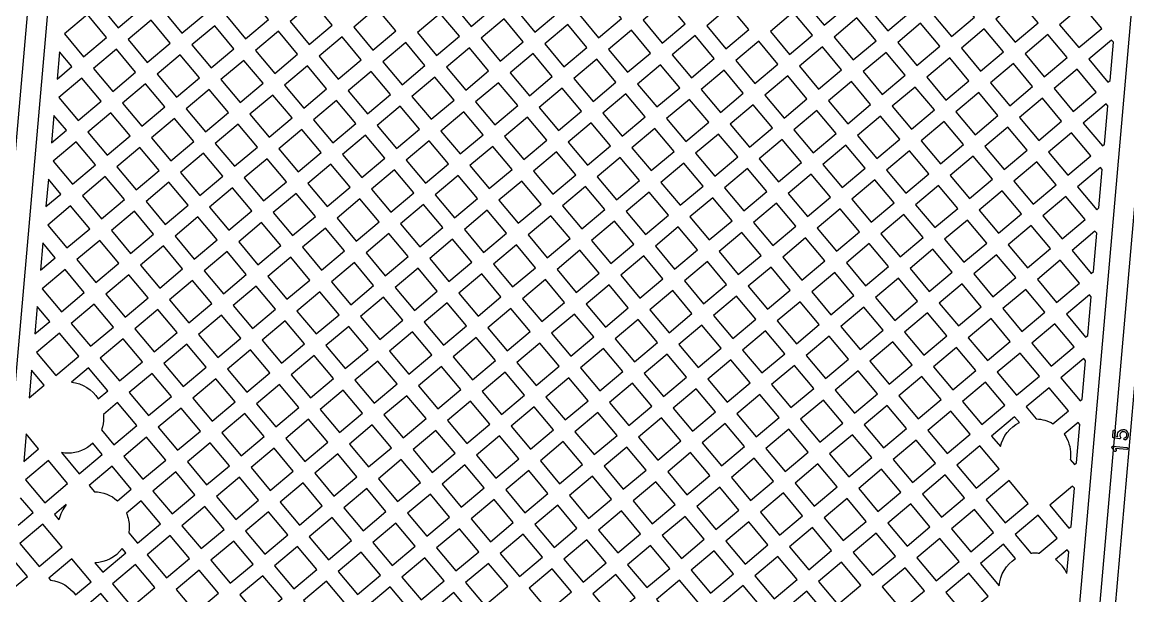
# Model space of a CAD drawing. Extents: x 592 to 965, y 89 to 353.
# Drawn here: x 666.39 to 671.92, y 191.52 to 194.38 of the extents above; entities that cross this region are included whole.
import ezdxf

# ---------------------------------------------------------------- set-up
doc = ezdxf.new("R2010")
doc.units = 0
doc.layers.add('bak_bak_ttr1-bcq8120', color=8, linetype='Continuous')
doc.layers.add('biaozhu1', color=4, linetype='Continuous')

msp = doc.modelspace()

# ---------------------------------------------------------------- linework, layer by layer
at = {"layer": 'bak_bak_ttr1-bcq8120'}
for p, q in [((666.5754, 194.235), (666.5635, 194.0984)), ((666.5476, 193.9167), (666.5356, 193.7799)), ((666.5197, 193.5982), (666.5077, 193.4613)), ((666.4918, 193.2796), (666.4799, 193.1427)), ((666.464, 192.9613), (666.452, 192.8244)), ((666.4361, 192.6428), (666.4242, 192.5059)), ((666.4083, 192.3244), (666.3963, 192.1873)), ((671.2379, 192.3142), (671.2818, 192.2618)), ((666.6095, 191.9718), (666.5502, 191.922)), ((666.5502, 191.922), (666.5725, 191.8955)), ((671.1822, 191.6773), (671.2763, 191.5651))]:
    msp.add_line(p, q, dxfattribs=at)
for points in [[(671.4789, 210.4334, 0.200499), (671.3003, 210.2927, -0.065782), (671.1263, 210.1006), (670.5312, 209.6012, -0.129623), (669.9677, 209.3352, -0.070332), (669.5718, 209.3158), (668.0681, 209.4474, 0.08862), (667.8854, 209.4307, 0.134538), (667.8376, 209.4023), (667.7891, 209.352, 0.198344), (667.7049, 209.1897), (665.8218, 187.6646, 0.034712), (665.9278, 182.3726)], [(666.0289, 182.3856, -0.005971), (665.9586, 183.2917, -0.144521), (665.9633, 183.3127, -0.14277), (665.956, 183.3327, -0.028419), (665.9234, 187.6563, -0.019294), (665.9236, 187.6591), (667.7608, 208.6616, -0.117733)], [(672.3185, 198.7969), (671.1747, 185.7231), (671.1787, 185.1363, 0.022884), (671.212, 184.5076, -0.05822), (671.2118, 184.4988), (671.2129, 184.4908, -0.143034), (671.2095, 184.4697), (671.2216, 184.416), (671.2289, 184.3526), (671.2318, 184.255, 0.046165), (671.2445, 184.1537, -0.018599), (671.3643, 183.4829, -0.017697), (671.3645, 183.4804), (671.3834, 183.3459), (671.5574, 182.8839, -0.122738)], [(671.7205, 182.7396), (671.4843, 183.3671, -0.064633), (671.482, 183.3766), (671.4649, 183.4986, 0.018604), (671.3436, 184.177, -0.045202), (671.3336, 184.258), (671.3299, 184.3677), (671.3157, 184.4945, -0.023793), (671.2806, 185.1384), (671.2769, 185.7229), (672.42, 198.788, -0.084557)], [(672.4957, 198.7794), (671.3528, 185.7165), (671.3568, 185.1362, 0.023596), (671.3912, 184.5048, -0.01661), (671.3915, 184.5024), (671.4067, 184.3642), (671.4098, 184.2604, 0.047089), (671.4187, 184.1903, -0.018603), (671.5407, 183.5063), (671.5571, 183.3899), (671.7927, 182.7642)], [(671.2818, 192.2618, -0.226109), (671.3767, 192.3818), (671.3526, 192.4105), (671.2379, 192.3142)], [(671.2763, 191.5651, -0.235576), (671.3572, 191.7017), (671.2969, 191.7736), (671.1822, 191.6773)]]:
    msp.add_lwpolyline(points, format="xyb", dxfattribs=at)
for points in [[(666.7731, 194.4698), (666.8693, 194.3551), (666.9842, 194.4514), (666.8879, 194.5661)], [(667.0915, 194.442), (667.1879, 194.3272), (667.3027, 194.4235), (667.2063, 194.5384)], [(668.5387, 194.4759), (668.635, 194.361), (668.7499, 194.4574), (668.6535, 194.5723)], [(668.8573, 194.448), (668.9536, 194.3332), (669.0683, 194.4294), (668.972, 194.5443)], [(670.3043, 194.4817), (670.4005, 194.367), (670.5154, 194.4634), (670.4192, 194.5781)], [(670.6228, 194.454), (670.7191, 194.3392), (670.8339, 194.4354), (670.7375, 194.5503)], [(667.41, 194.4141), (667.5064, 194.2993), (667.6212, 194.3956), (667.5248, 194.5104)], [(667.7285, 194.3862), (667.8249, 194.2713), (667.9397, 194.3677), (667.8434, 194.4826)], [(669.1757, 194.42), (669.272, 194.3053), (669.3868, 194.4017), (669.2905, 194.5164)], [(669.4942, 194.3923), (669.5905, 194.2774), (669.7053, 194.3737), (669.6089, 194.4886)], [(670.9412, 194.426), (671.0375, 194.3113), (671.1523, 194.4077), (671.0561, 194.5224)], [(671.2597, 194.3983), (671.356, 194.2834), (671.4708, 194.3797), (671.3744, 194.4946)], [(668.0471, 194.3583), (668.1433, 194.2436), (668.2581, 194.3399), (668.1618, 194.4546)], [(668.3655, 194.3305), (668.4618, 194.2157), (668.5767, 194.312), (668.4803, 194.4269)], [(669.8126, 194.3643), (669.909, 194.2495), (670.0237, 194.3458), (669.9274, 194.4606)], [(670.1311, 194.3364), (670.2274, 194.2217), (670.3422, 194.318), (670.2459, 194.4327)], [(671.5781, 194.3703), (671.6745, 194.2555), (671.7894, 194.3519), (671.693, 194.4667)], [(666.5999, 194.3244), (666.6961, 194.2097), (666.8109, 194.3061), (666.7147, 194.4208)], [(666.9183, 194.2967), (667.0147, 194.1819), (667.1295, 194.2782), (667.0331, 194.3931)], [(668.684, 194.3026), (668.7804, 194.1878), (668.8953, 194.2842), (668.7989, 194.399)], [(669.0026, 194.2748), (669.0989, 194.1601), (669.2136, 194.2563), (669.1173, 194.371)], [(670.4495, 194.3086), (670.5459, 194.1938), (670.6608, 194.2902), (670.5644, 194.405)], [(670.7681, 194.2808), (670.8644, 194.1661), (670.9791, 194.2624), (670.8829, 194.3771)], [(667.2369, 194.2688), (667.3332, 194.154), (667.448, 194.2503), (667.3517, 194.3651)], [(667.5554, 194.2409), (667.6517, 194.1261), (667.7665, 194.2224), (667.6701, 194.3372)], [(669.3209, 194.2469), (669.4173, 194.1321), (669.5322, 194.2285), (669.4358, 194.3433)], [(669.6395, 194.2191), (669.7359, 194.1042), (669.8506, 194.2005), (669.7543, 194.3154)], [(671.0865, 194.253), (671.1828, 194.1381), (671.2977, 194.2345), (671.2013, 194.3493)], [(671.405, 194.2251), (671.5014, 194.1102), (671.6161, 194.2065), (671.5197, 194.3213)], [(667.8739, 194.213), (667.9701, 194.0983), (668.085, 194.1946), (667.9887, 194.3093)], [(668.1923, 194.1852), (668.2887, 194.0704), (668.4035, 194.1667), (668.3071, 194.2815)], [(669.958, 194.1911), (670.0542, 194.0764), (670.169, 194.1727), (670.0727, 194.2874)], [(670.2763, 194.1633), (670.3727, 194.0485), (670.4875, 194.1448), (670.3912, 194.2597)], [(671.7235, 194.1971), (671.8197, 194.0824), (671.8303, 194.0913), (671.8471, 194.283), (671.8383, 194.2935)], [(666.7451, 194.1514), (666.8415, 194.0365), (666.9563, 194.1329), (666.8599, 194.2477)], [(667.0636, 194.1235), (667.16, 194.0086), (667.2749, 194.105), (667.1785, 194.2198)], [(668.5108, 194.1573), (668.6072, 194.0424), (668.722, 194.1388), (668.6257, 194.2537)], [(668.8294, 194.1294), (668.9256, 194.0147), (669.0405, 194.1111), (668.9442, 194.2258)], [(670.5949, 194.1354), (670.6911, 194.0207), (670.806, 194.1171), (670.7098, 194.2318)], [(670.9134, 194.1077), (671.0097, 193.9929), (671.1245, 194.0891), (671.0281, 194.204)], [(667.3822, 194.0956), (667.4786, 193.9808), (667.5934, 194.0771), (667.497, 194.1919)], [(667.7007, 194.0677), (667.797, 193.953), (667.9117, 194.0493), (667.8155, 194.164)], [(669.1479, 194.1017), (669.2442, 193.9869), (669.3589, 194.0831), (669.2626, 194.198)], [(669.4663, 194.0737), (669.5627, 193.9589), (669.6775, 194.0552), (669.5811, 194.1701)], [(671.2318, 194.0797), (671.3282, 193.9649), (671.443, 194.0612), (671.3466, 194.1761)], [(671.5504, 194.0518), (671.6466, 193.9371), (671.7613, 194.0334), (671.6651, 194.1481)], [(666.572, 194.0061), (666.6684, 193.8913), (666.7831, 193.9875), (666.6867, 194.1024)], [(668.0191, 194.0399), (668.1155, 193.925), (668.2303, 194.0214), (668.1339, 194.1363)], [(668.3377, 194.012), (668.434, 193.8972), (668.5488, 193.9935), (668.4524, 194.1083)], [(669.7849, 194.0459), (669.8811, 193.9311), (669.9959, 194.0274), (669.8996, 194.1422)], [(670.1032, 194.0181), (670.1996, 193.9032), (670.3143, 193.9995), (670.218, 194.1143)], [(666.8905, 193.9782), (666.9868, 193.8633), (667.1016, 193.9596), (667.0053, 194.0745)], [(667.209, 193.9503), (667.3054, 193.8354), (667.4202, 193.9318), (667.3238, 194.0466)], [(668.6562, 193.9841), (668.7524, 193.8694), (668.8673, 193.9657), (668.771, 194.0804)], [(668.9746, 193.9563), (669.071, 193.8415), (669.1858, 193.9379), (669.0895, 194.0527)], [(670.4217, 193.9901), (670.5179, 193.8754), (670.6328, 193.9717), (670.5365, 194.0864)], [(670.7401, 193.9623), (670.8365, 193.8475), (670.9514, 193.9439), (670.855, 194.0587)], [(667.5276, 193.9224), (667.6238, 193.8077), (667.7386, 193.904), (667.6424, 194.0187)], [(667.846, 193.8946), (667.9423, 193.7798), (668.0571, 193.8761), (667.9607, 193.9909)], [(669.2932, 193.9285), (669.3896, 193.8136), (669.5043, 193.9099), (669.4079, 194.0247)], [(669.6116, 193.9005), (669.7079, 193.7858), (669.8227, 193.8822), (669.7265, 193.9969)], [(671.0587, 193.9345), (671.1551, 193.8196), (671.2698, 193.9159), (671.1734, 194.0308)], [(671.3772, 193.9065), (671.4734, 193.7918), (671.5882, 193.8882), (671.492, 194.0029)], [(666.7174, 193.8329), (666.8137, 193.7181), (666.9284, 193.8143), (666.8321, 193.9292)], [(668.1644, 193.8667), (668.2608, 193.7518), (668.3757, 193.8482), (668.2793, 193.963)], [(668.483, 193.8388), (668.5793, 193.7241), (668.694, 193.8204), (668.5978, 193.9351)], [(669.9301, 193.8728), (670.0265, 193.7579), (670.1412, 193.8542), (670.0449, 193.9691)], [(670.2486, 193.8448), (670.3448, 193.7301), (670.4596, 193.8264), (670.3633, 193.9411)], [(671.6956, 193.8788), (671.792, 193.7639), (671.8025, 193.7727), (671.8192, 193.9644), (671.8103, 193.975)], [(667.0358, 193.8049), (667.1322, 193.6901), (667.247, 193.7864), (667.1506, 193.9013)], [(667.3543, 193.777), (667.4506, 193.6623), (667.5654, 193.7587), (667.4692, 193.8734)], [(668.8014, 193.811), (668.8978, 193.6961), (669.0126, 193.7925), (668.9162, 193.9074)], [(669.12, 193.7831), (669.2163, 193.6683), (669.3312, 193.7647), (669.2348, 193.8795)], [(670.5669, 193.817), (670.6633, 193.7022), (670.7781, 193.7985), (670.6817, 193.9134)], [(670.8855, 193.7891), (670.9818, 193.6743), (671.0967, 193.7707), (671.0003, 193.8855)], [(667.6728, 193.7493), (667.7692, 193.6345), (667.884, 193.7308), (667.7876, 193.8456)], [(667.9913, 193.7214), (668.0877, 193.6065), (668.2024, 193.7028), (668.1061, 193.8177)], [(669.4385, 193.7553), (669.5348, 193.6406), (669.6495, 193.7368), (669.5533, 193.8515)], [(669.7569, 193.7274), (669.8532, 193.6126), (669.9681, 193.7089), (669.8717, 193.8238)], [(671.2041, 193.7613), (671.3003, 193.6466), (671.415, 193.7428), (671.3188, 193.8575)], [(671.5224, 193.7334), (671.6188, 193.6186), (671.7336, 193.7149), (671.6372, 193.8298)], [(666.5442, 193.6876), (666.6406, 193.5728), (666.7554, 193.6691), (666.659, 193.7839)], [(668.3098, 193.6934), (668.406, 193.5787), (668.5209, 193.6751), (668.4246, 193.7898)], [(668.6283, 193.6657), (668.7246, 193.5509), (668.8394, 193.6472), (668.743, 193.762)], [(670.0754, 193.6995), (670.1717, 193.5848), (670.2864, 193.6811), (670.1902, 193.7958)], [(670.3938, 193.6718), (670.4902, 193.5569), (670.6049, 193.6532), (670.5085, 193.768)], [(666.8627, 193.6597), (666.9591, 193.5448), (667.0738, 193.6411), (666.9774, 193.7559)], [(667.1812, 193.6317), (667.2774, 193.517), (667.3922, 193.6133), (667.296, 193.7281)], [(668.9467, 193.6378), (669.0431, 193.5229), (669.1579, 193.6193), (669.0616, 193.7341)], [(669.2653, 193.6099), (669.3616, 193.4952), (669.4764, 193.5916), (669.3802, 193.7063)], [(670.7123, 193.6438), (670.8086, 193.5289), (670.9235, 193.6253), (670.8271, 193.7401)], [(671.0308, 193.6159), (671.1271, 193.5012), (671.2419, 193.5976), (671.1457, 193.7123)], [(667.4996, 193.604), (667.5959, 193.4891), (667.7108, 193.5855), (667.6144, 193.7003)], [(667.8181, 193.5761), (667.9145, 193.4612), (668.0293, 193.5576), (667.9329, 193.6724)], [(669.5838, 193.5822), (669.6802, 193.4673), (669.7949, 193.5636), (669.6985, 193.6784)], [(669.9022, 193.5542), (669.9985, 193.4395), (670.1133, 193.5359), (670.0171, 193.6506)], [(671.3493, 193.5882), (671.4457, 193.4733), (671.5604, 193.5696), (671.464, 193.6845)], [(671.6677, 193.5602), (671.7641, 193.4454), (671.7746, 193.4542), (671.7914, 193.6461), (671.7826, 193.6566)], [(666.6896, 193.5144), (666.7859, 193.3995), (666.9007, 193.4959), (666.8043, 193.6107)], [(668.1367, 193.5482), (668.2329, 193.4335), (668.3477, 193.5298), (668.2514, 193.6445)], [(668.455, 193.5204), (668.5514, 193.4055), (668.6662, 193.5019), (668.5699, 193.6167)], [(670.2207, 193.5265), (670.317, 193.4116), (670.4318, 193.5079), (670.3354, 193.6228)], [(670.5392, 193.4985), (670.6355, 193.3837), (670.7503, 193.48), (670.6539, 193.5948)], [(667.0081, 193.4865), (667.1043, 193.3718), (667.219, 193.468), (667.1228, 193.5827)], [(667.3264, 193.4586), (667.4228, 193.3438), (667.5376, 193.4401), (667.4412, 193.555)], [(668.7736, 193.4925), (668.87, 193.3776), (668.9847, 193.4739), (668.8884, 193.5888)], [(669.0921, 193.4645), (669.1883, 193.3498), (669.3032, 193.4462), (669.2069, 193.5609)], [(670.8576, 193.4706), (670.9539, 193.3559), (671.0687, 193.4522), (670.9724, 193.5669)], [(671.176, 193.4428), (671.2724, 193.328), (671.3873, 193.4244), (671.2909, 193.5392)], [(667.6449, 193.4307), (667.7413, 193.3159), (667.8561, 193.4123), (667.7598, 193.5271)], [(667.9635, 193.4029), (668.0597, 193.2882), (668.1745, 193.3845), (668.0783, 193.4992)], [(669.4105, 193.4368), (669.5069, 193.322), (669.6218, 193.4184), (669.5254, 193.5332)], [(669.7291, 193.409), (669.8254, 193.2943), (669.9401, 193.3905), (669.8438, 193.5052)], [(671.4946, 193.415), (671.591, 193.3001), (671.7057, 193.3964), (671.6094, 193.5112)], [(666.5163, 193.369), (666.6126, 193.2542), (666.7275, 193.3506), (666.6312, 193.4654)], [(666.8349, 193.3412), (666.9312, 193.2265), (667.0459, 193.3228), (666.9497, 193.4375)], [(668.2819, 193.3751), (668.3783, 193.2602), (668.493, 193.3565), (668.3967, 193.4714)], [(668.6004, 193.3471), (668.6967, 193.2323), (668.8116, 193.3287), (668.7152, 193.4435)], [(670.0474, 193.3811), (670.1438, 193.2663), (670.2587, 193.3626), (670.1623, 193.4775)], [(670.366, 193.3532), (670.4624, 193.2384), (670.5772, 193.3347), (670.4808, 193.4495)], [(667.1533, 193.3134), (667.2497, 193.1985), (667.3644, 193.2948), (667.268, 193.4096)], [(667.4717, 193.2854), (667.5681, 193.1706), (667.6829, 193.2669), (667.5866, 193.3817)], [(668.9189, 193.3193), (669.0152, 193.2046), (669.13, 193.3009), (669.0337, 193.4156)], [(669.2373, 193.2915), (669.3337, 193.1766), (669.4485, 193.273), (669.3522, 193.3878)], [(670.6845, 193.3253), (670.7808, 193.2106), (670.8955, 193.3069), (670.7992, 193.4216)], [(671.0028, 193.2975), (671.0992, 193.1826), (671.214, 193.279), (671.1177, 193.3938)], [(667.7903, 193.2575), (667.8865, 193.1428), (668.0014, 193.2392), (667.9051, 193.3539)], [(668.1087, 193.2298), (668.2051, 193.1149), (668.3199, 193.2112), (668.2235, 193.3261)], [(669.5559, 193.2636), (669.6521, 193.1489), (669.767, 193.2453), (669.6708, 193.36)], [(669.8744, 193.2359), (669.9707, 193.121), (670.0854, 193.2173), (669.9891, 193.3321)], [(671.3214, 193.2696), (671.4178, 193.1547), (671.5326, 193.2511), (671.4363, 193.366)], [(671.64, 193.2417), (671.7362, 193.127), (671.7467, 193.1359), (671.7635, 193.3275), (671.7547, 193.338)], [(666.6616, 193.1958), (666.7579, 193.0811), (666.8728, 193.1775), (666.7765, 193.2922)], [(666.9801, 193.1681), (667.0765, 193.0532), (667.1913, 193.1496), (667.0949, 193.2644)], [(668.4272, 193.2019), (668.5236, 193.087), (668.6384, 193.1833), (668.542, 193.2982)], [(668.7457, 193.1739), (668.842, 193.0592), (668.9568, 193.1556), (668.8606, 193.2703)], [(670.1928, 193.2079), (670.2892, 193.093), (670.404, 193.1894), (670.3076, 193.3043)], [(670.5114, 193.18), (670.6076, 193.0653), (670.7224, 193.1616), (670.6261, 193.2763)], [(667.2987, 193.1402), (667.395, 193.0253), (667.5097, 193.1216), (667.4134, 193.2364)], [(667.6171, 193.1122), (667.7133, 192.9975), (667.8282, 193.0938), (667.7319, 193.2085)], [(669.0642, 193.1462), (669.1606, 193.0313), (669.2753, 193.1276), (669.1789, 193.2425)], [(669.3827, 193.1182), (669.4789, 193.0035), (669.5938, 193.0999), (669.4975, 193.2146)], [(670.8297, 193.1522), (670.9261, 193.0374), (671.0408, 193.1337), (670.9445, 193.2485)], [(671.1482, 193.1243), (671.2446, 193.0094), (671.3594, 193.1058), (671.263, 193.2206)], [(667.9355, 193.0844), (668.0319, 192.9696), (668.1467, 193.0659), (668.0504, 193.1808)], [(668.2541, 193.0566), (668.3504, 192.9417), (668.4652, 193.038), (668.3689, 193.1529)], [(669.7011, 193.0905), (669.7975, 192.9757), (669.9124, 193.0721), (669.816, 193.1869)], [(670.0197, 193.0627), (670.1161, 192.9478), (670.2308, 193.0441), (670.1344, 193.1589)], [(671.4667, 193.0964), (671.563, 192.9817), (671.6779, 193.0781), (671.5816, 193.1928)], [(666.4885, 193.0505), (666.5848, 192.9358), (666.6995, 193.0321), (666.6033, 193.1468)], [(666.8069, 193.0227), (666.9032, 192.9078), (667.0181, 193.0043), (666.9218, 193.1191)], [(668.5726, 193.0286), (668.6688, 192.9139), (668.7836, 193.0102), (668.6874, 193.1249)], [(668.891, 193.0008), (668.9873, 192.886), (669.1022, 192.9824), (669.0058, 193.0972)], [(670.3381, 193.0347), (670.4344, 192.92), (670.5492, 193.0163), (670.453, 193.131)], [(670.6566, 193.0069), (670.753, 192.8921), (670.8677, 192.9884), (670.7714, 193.1032)], [(667.1255, 192.9949), (667.2219, 192.88), (667.3366, 192.9763), (667.2403, 193.0912)], [(667.444, 192.967), (667.5403, 192.8522), (667.655, 192.9485), (667.5587, 193.0632)], [(669.2095, 192.973), (669.3058, 192.8583), (669.4205, 192.9546), (669.3243, 193.0693)], [(669.5279, 192.9452), (669.6243, 192.8303), (669.7391, 192.9267), (669.6427, 193.0415)], [(670.9751, 192.979), (671.0715, 192.8642), (671.1862, 192.9604), (671.0898, 193.0753)], [(671.2935, 192.951), (671.3898, 192.8363), (671.5046, 192.9327), (671.4084, 193.0474)], [(667.7623, 192.9391), (667.8587, 192.8243), (667.9735, 192.9206), (667.8771, 193.0354)], [(668.0809, 192.9112), (668.1772, 192.7964), (668.2921, 192.8927), (668.1957, 193.0076)], [(669.8465, 192.9173), (669.9428, 192.8024), (670.0577, 192.8988), (669.9613, 193.0137)], [(670.1651, 192.8894), (670.2613, 192.7747), (670.376, 192.871), (670.2798, 192.9857)], [(671.612, 192.9233), (671.7083, 192.8084), (671.7189, 192.8173), (671.7357, 193.0092), (671.7268, 193.0197)], [(666.6338, 192.8775), (666.7301, 192.7626), (666.8449, 192.8589), (666.7485, 192.9737)], [(666.9522, 192.8495), (667.0486, 192.7346), (667.1635, 192.831), (667.0671, 192.9459)], [(668.3994, 192.8833), (668.4957, 192.7686), (668.6105, 192.865), (668.5142, 192.9797)], [(668.7178, 192.8556), (668.8142, 192.7407), (668.929, 192.837), (668.8326, 192.9519)], [(670.4834, 192.8616), (670.5797, 192.7468), (670.6946, 192.8431), (670.5982, 192.958)], [(670.8019, 192.8337), (670.8983, 192.7189), (671.0131, 192.8152), (670.9167, 192.93)], [(667.2708, 192.8217), (667.3671, 192.7069), (667.4819, 192.8033), (667.3856, 192.918)], [(667.5892, 192.7939), (667.6856, 192.679), (667.8003, 192.7753), (667.7039, 192.8901)], [(669.0363, 192.8276), (669.1326, 192.7129), (669.2474, 192.8093), (669.1512, 192.924)], [(669.3548, 192.7999), (669.4511, 192.685), (669.5659, 192.7813), (669.4695, 192.8962)], [(671.1204, 192.8058), (671.2167, 192.6911), (671.3314, 192.7874), (671.2352, 192.9021)], [(671.4388, 192.778), (671.5351, 192.6631), (671.65, 192.7595), (671.5536, 192.8743)], [(666.4606, 192.7322), (666.557, 192.6173), (666.6718, 192.7136), (666.5754, 192.8285)], [(667.9077, 192.7659), (668.004, 192.651), (668.1188, 192.7474), (668.0225, 192.8622)], [(668.2262, 192.738), (668.3225, 192.6233), (668.4373, 192.7197), (668.3411, 192.8344)], [(669.6733, 192.7719), (669.7696, 192.6571), (669.8845, 192.7535), (669.7881, 192.8683)], [(669.9918, 192.7441), (670.0881, 192.6294), (670.2029, 192.7258), (670.1067, 192.8405)], [(666.7791, 192.7042), (666.8755, 192.5894), (666.9902, 192.6856), (666.8938, 192.8005)], [(667.0976, 192.6763), (667.1938, 192.5615), (667.3087, 192.658), (667.2125, 192.7727)], [(668.5447, 192.7103), (668.641, 192.5954), (668.7558, 192.6917), (668.6594, 192.8066)], [(668.8632, 192.6823), (668.9594, 192.5676), (669.0742, 192.6639), (668.9779, 192.7786)], [(670.3103, 192.7164), (670.4067, 192.6015), (670.5214, 192.6978), (670.425, 192.8126)], [(670.6287, 192.6884), (670.7251, 192.5735), (670.8399, 192.6699), (670.7436, 192.7847)], [(667.4161, 192.6486), (667.5124, 192.5337), (667.6272, 192.63), (667.5309, 192.7449)], [(667.7346, 192.6206), (667.8309, 192.5058), (667.9457, 192.6021), (667.8493, 192.7169)], [(669.1815, 192.6545), (669.2779, 192.5397), (669.3928, 192.6361), (669.2964, 192.7509)], [(669.5001, 192.6267), (669.5965, 192.5118), (669.7112, 192.6081), (669.6149, 192.723)], [(670.9473, 192.6605), (671.0435, 192.5458), (671.1583, 192.6421), (671.0621, 192.7568)], [(671.2657, 192.6327), (671.362, 192.5179), (671.4768, 192.6141), (671.3804, 192.729)], [(668.053, 192.5927), (668.1493, 192.478), (668.2641, 192.5743), (668.1678, 192.689)], [(668.3714, 192.5649), (668.4678, 192.4501), (668.5827, 192.5464), (668.4863, 192.6613)], [(669.8186, 192.5987), (669.9148, 192.484), (670.0297, 192.5804), (669.9334, 192.6951)], [(670.137, 192.571), (670.2334, 192.4561), (670.3483, 192.5525), (670.2519, 192.6674)], [(671.5841, 192.6047), (671.6805, 192.4899), (671.691, 192.4987), (671.7078, 192.6905), (671.6989, 192.7011)], [(666.9245, 192.531), (667.0207, 192.4163), (667.1354, 192.5126), (667.0392, 192.6273)], [(667.2428, 192.5032), (667.3392, 192.3883), (667.4541, 192.4847), (667.3577, 192.5996)], [(668.69, 192.537), (668.7863, 192.4223), (668.901, 192.5187), (668.8048, 192.6334)], [(669.0084, 192.5093), (669.1048, 192.3944), (669.2195, 192.4907), (669.1232, 192.6056)], [(670.4556, 192.5431), (670.552, 192.4283), (670.6667, 192.5245), (670.5704, 192.6394)], [(670.7741, 192.5152), (670.8703, 192.4005), (670.9852, 192.4968), (670.8889, 192.6115)], [(667.5614, 192.4753), (667.6578, 192.3605), (667.7726, 192.4568), (667.6762, 192.5717)], [(667.8799, 192.4474), (667.9762, 192.3327), (668.0909, 192.429), (667.9946, 192.5437)], [(669.3269, 192.4813), (669.4233, 192.3665), (669.5381, 192.4628), (669.4417, 192.5777)], [(669.6455, 192.4534), (669.7417, 192.3387), (669.8565, 192.435), (669.7602, 192.5497)], [(671.0925, 192.4874), (671.1889, 192.3726), (671.3037, 192.4689), (671.2073, 192.5837)], [(668.1982, 192.4196), (668.2946, 192.3047), (668.4094, 192.4011), (668.3131, 192.5159)], [(668.5168, 192.3917), (668.613, 192.277), (668.7279, 192.3734), (668.6316, 192.4881)], [(669.9638, 192.4256), (670.0602, 192.3108), (670.175, 192.4072), (670.0787, 192.522)], [(670.2824, 192.3978), (670.3788, 192.2829), (670.4936, 192.3793), (670.3973, 192.4942)], [(667.0697, 192.3579), (667.1661, 192.2431), (667.2808, 192.3393), (667.1844, 192.4542)], [(668.8352, 192.364), (668.9316, 192.2491), (669.0464, 192.3454), (668.95, 192.4603)], [(669.1538, 192.336), (669.2501, 192.2212), (669.3649, 192.3175), (669.2685, 192.4323)], [(670.601, 192.3699), (670.6972, 192.2552), (670.812, 192.3515), (670.7157, 192.4662)], [(670.9193, 192.3421), (671.0157, 192.2272), (671.1305, 192.3236), (671.0342, 192.4384)], [(667.3881, 192.33), (667.4845, 192.2151), (667.5994, 192.3115), (667.503, 192.4264)], [(667.7068, 192.3021), (667.803, 192.1874), (667.9178, 192.2837), (667.8216, 192.3984)], [(669.4722, 192.3081), (669.5685, 192.1934), (669.6833, 192.2898), (669.5871, 192.4045)], [(669.7907, 192.2804), (669.8871, 192.1655), (670.0018, 192.2618), (669.9055, 192.3767)], [(668.0252, 192.2743), (668.1215, 192.1595), (668.2362, 192.2557), (668.1399, 192.3706)], [(668.3436, 192.2464), (668.4398, 192.1317), (668.5547, 192.228), (668.4584, 192.3427)], [(670.1092, 192.2524), (670.2055, 192.1376), (670.3204, 192.2339), (670.224, 192.3488)], [(670.4277, 192.2246), (670.524, 192.1098), (670.6389, 192.2062), (670.5426, 192.3209)], [(666.8965, 192.2126), (666.9929, 192.0978), (667.1077, 192.1941), (667.0113, 192.309)], [(667.2151, 192.1847), (667.3114, 192.0699), (667.4261, 192.1661), (667.3298, 192.281)], [(668.662, 192.2186), (668.7584, 192.1038), (668.8732, 192.2001), (668.7769, 192.315)], [(668.9806, 192.1907), (669.077, 192.0759), (669.1917, 192.1722), (669.0954, 192.2871)], [(670.7462, 192.1968), (670.8426, 192.082), (670.9573, 192.1782), (670.8609, 192.2931)], [(671.0647, 192.1689), (671.161, 192.054), (671.2759, 192.1504), (671.1795, 192.2652)], [(667.5335, 192.1567), (667.6297, 192.042), (667.7446, 192.1384), (667.6484, 192.2531)], [(667.852, 192.129), (667.9484, 192.0142), (668.0632, 192.1105), (667.9668, 192.2254)], [(669.2991, 192.1628), (669.3953, 192.0481), (669.5101, 192.1444), (669.4139, 192.2591)], [(669.6175, 192.135), (669.7138, 192.0202), (669.8287, 192.1165), (669.7323, 192.2314)], [(666.405, 192.0951), (666.5013, 191.9804), (666.6161, 192.0767), (666.5198, 192.1915)], [(668.1705, 192.1011), (668.2668, 191.9864), (668.3815, 192.0827), (668.2852, 192.1974)], [(668.4888, 192.0733), (668.5852, 191.9584), (668.7, 192.0548), (668.6036, 192.1696)], [(669.936, 192.1071), (670.0324, 191.9923), (670.1472, 192.0886), (670.0508, 192.2034)], [(670.2545, 192.0792), (670.3508, 191.9645), (670.4656, 192.0609), (670.3694, 192.1756)], [(667.0419, 192.0394), (667.1383, 191.9246), (667.2531, 192.0209), (667.1567, 192.1357)], [(667.3604, 192.0115), (667.4567, 191.8968), (667.5714, 191.993), (667.4751, 192.1078)], [(668.8074, 192.0454), (668.9037, 191.9305), (669.0186, 192.0269), (668.9222, 192.1418)], [(669.1259, 192.0175), (669.2222, 191.9028), (669.337, 191.9991), (669.2407, 192.1138)], [(670.573, 192.0515), (670.6693, 191.9366), (670.7842, 192.033), (670.6879, 192.1479)], [(670.8916, 192.0236), (670.9879, 191.9088), (671.1027, 192.005), (671.0063, 192.1199)], [(667.6787, 191.9837), (667.7751, 191.8688), (667.89, 191.9652), (667.7936, 192.0801)], [(667.9973, 191.9558), (668.0936, 191.8411), (668.2084, 191.9374), (668.1121, 192.0521)], [(669.4443, 191.9897), (669.5407, 191.8749), (669.6555, 191.9712), (669.5591, 192.086)], [(669.7628, 191.9618), (669.8592, 191.8469), (669.974, 191.9433), (669.8777, 192.0582)], [(671.21, 191.9956), (671.3063, 191.8809), (671.4211, 191.9773), (671.3249, 192.092)], [(671.5285, 191.9679), (671.6248, 191.8531), (671.6353, 191.8618), (671.6521, 192.0537), (671.6432, 192.0642)], [(668.3157, 191.928), (668.4121, 191.8132), (668.5268, 191.9094), (668.4304, 192.0243)], [(668.6342, 191.9001), (668.7305, 191.7852), (668.8454, 191.8816), (668.749, 191.9964)], [(670.0814, 191.9339), (670.1776, 191.8192), (670.2924, 191.9155), (670.1962, 192.0302)], [(670.3998, 191.9061), (670.4961, 191.7913), (670.611, 191.8876), (670.5146, 192.0025)], [(667.1872, 191.8662), (667.2835, 191.7515), (667.3983, 191.8478), (667.302, 191.9625)], [(667.5056, 191.8384), (667.602, 191.7236), (667.7167, 191.8198), (667.6203, 191.9347)], [(668.9527, 191.8722), (669.049, 191.7575), (669.1638, 191.8538), (669.0676, 191.9685)], [(669.2712, 191.8444), (669.3675, 191.7296), (669.4823, 191.8259), (669.386, 191.9408)], [(670.7183, 191.8783), (670.8147, 191.7634), (670.9296, 191.8598), (670.8332, 191.9746)], [(671.0369, 191.8504), (671.1332, 191.7357), (671.2479, 191.8319), (671.1516, 191.9466)], [(667.8241, 191.8104), (667.9203, 191.6957), (668.0352, 191.7921), (667.939, 191.9068)], [(668.1426, 191.7827), (668.2389, 191.6679), (668.3537, 191.7642), (668.2574, 191.8791)], [(669.5897, 191.8165), (669.6861, 191.7017), (669.8008, 191.798), (669.7044, 191.9128)], [(669.9082, 191.7886), (670.0044, 191.6739), (670.1193, 191.7702), (670.023, 191.8849)], [(666.377, 191.7767), (666.4734, 191.6619), (666.5882, 191.7582), (666.4919, 191.8731)], [(668.4611, 191.7548), (668.5575, 191.64), (668.6722, 191.7362), (668.5758, 191.8511)], [(668.7795, 191.7268), (668.8758, 191.6121), (668.9906, 191.7085), (668.8943, 191.8232)], [(670.2266, 191.7608), (670.323, 191.646), (670.4378, 191.7423), (670.3414, 191.8571)], [(670.5451, 191.7329), (670.6415, 191.618), (670.7563, 191.7144), (670.66, 191.8293)], [(667.0141, 191.7209), (667.1104, 191.6062), (667.2251, 191.7025), (667.1289, 191.8172)], [(667.3325, 191.6931), (667.4288, 191.5783), (667.5436, 191.6746), (667.4473, 191.7894)], [(669.0979, 191.6991), (669.1943, 191.5842), (669.3092, 191.6806), (669.2128, 191.7955)], [(669.4165, 191.6712), (669.5129, 191.5564), (669.6277, 191.6527), (669.5313, 191.7675)], [(670.8637, 191.705), (670.9599, 191.5903), (671.0748, 191.6867), (670.9786, 191.8014)], [(667.651, 191.6652), (667.7472, 191.5505), (667.8619, 191.6467), (667.7657, 191.7614)], [(667.9693, 191.6374), (668.0657, 191.5225), (668.1806, 191.6189), (668.0842, 191.7338)], [(669.735, 191.6433), (669.8313, 191.5286), (669.946, 191.6249), (669.8498, 191.7396)], [(670.0534, 191.6155), (670.1498, 191.5006), (670.2646, 191.597), (670.1682, 191.7119)], [(666.8409, 191.5756), (666.9372, 191.4609), (667.052, 191.5572), (666.9557, 191.6719)], [(668.2879, 191.6095), (668.3843, 191.4947), (668.4991, 191.591), (668.4027, 191.7058)], [(668.6064, 191.5816), (668.7027, 191.4669), (668.8174, 191.5632), (668.7212, 191.6779)], [(670.372, 191.5876), (670.4683, 191.4728), (670.5831, 191.5691), (670.4867, 191.6839)], [(670.6905, 191.5597), (670.7867, 191.4449), (670.9016, 191.5413), (670.8053, 191.656)], [(667.1593, 191.5478), (667.2557, 191.433), (667.3705, 191.5293), (667.2741, 191.6441)], [(667.4778, 191.5199), (667.5741, 191.4052), (667.6889, 191.5015), (667.5926, 191.6162)], [(668.9248, 191.5538), (669.0211, 191.4389), (669.1359, 191.5353), (669.0396, 191.6501)], [(669.2433, 191.5259), (669.3397, 191.411), (669.4545, 191.5074), (669.3581, 191.6222)], [(671.0089, 191.5319), (671.1053, 191.4171), (671.2202, 191.5135), (671.1238, 191.6283)], [(667.7962, 191.4921), (667.8926, 191.3773), (668.0073, 191.4735), (667.9109, 191.5884)], [(668.1147, 191.4641), (668.211, 191.3493), (668.3259, 191.4457), (668.2296, 191.5605)], [(669.5619, 191.498), (669.6581, 191.3833), (669.7729, 191.4796), (669.6767, 191.5943)], [(669.8803, 191.4702), (669.9766, 191.3554), (670.0914, 191.4517), (669.995, 191.5665)], [(668.4333, 191.4363), (668.5295, 191.3216), (668.6443, 191.4179), (668.5481, 191.5326)], [(670.1988, 191.4423), (670.2951, 191.3274), (670.41, 191.4238), (670.3136, 191.5386)]]:
    msp.add_lwpolyline(points, close=True, dxfattribs=at)
for points in [[(666.5635, 194.0984), (666.6377, 194.1608), (666.5754, 194.235)], [(666.5356, 193.7799), (666.61, 193.8423), (666.5476, 193.9167)], [(666.5077, 193.4613), (666.5822, 193.5238), (666.5197, 193.5982)], [(666.4799, 193.1427), (666.5543, 193.2052), (666.4918, 193.2796)], [(666.452, 192.8244), (666.5264, 192.8869), (666.464, 192.9613)], [(666.4242, 192.5059), (666.4986, 192.5683), (666.4361, 192.6428)], [(666.3963, 192.1873), (666.4708, 192.2498), (666.4083, 192.3244)], [(666.3684, 191.869), (666.4429, 191.9314), (666.3804, 192.0059)], [(671.6148, 191.6275), (671.6242, 191.7352), (671.6154, 191.7457), (671.5572, 191.6969)], [(666.3406, 191.5504), (666.415, 191.6129), (666.3525, 191.6873)]]:
    msp.add_lwpolyline(points, dxfattribs=at)
for points in [[(666.635, 192.5833, -0.2341), (666.7691, 192.5002), (666.8171, 192.5404), (666.7208, 192.6553)], [(671.411, 192.4595), (671.4609, 192.4, -0.12441), (671.5447, 192.3759), (671.6221, 192.4409), (671.5258, 192.5558)], [(666.7852, 192.3453), (666.8476, 192.271), (666.9624, 192.3673), (666.8661, 192.482), (666.7952, 192.4226, -0.02311), (666.796, 192.4063, -0.08771)], [(671.6011, 192.3238, -0.153183), (671.633, 192.2223, -0.035659), (671.6312, 192.1971), (671.6526, 192.1715), (671.6632, 192.1804), (671.6799, 192.372), (671.6711, 192.3825)], [(666.5857, 192.2315), (666.6744, 192.1257), (666.7892, 192.222), (666.7418, 192.2785, -0.19466), (666.6182, 192.2285, -0.045999)], [(666.7234, 192.0674), (666.7497, 192.0361, -0.180256), (666.8652, 191.9906), (666.9345, 192.0488), (666.8382, 192.1637)], [(666.9097, 191.9285, -0.101879), (666.9242, 191.8583, -0.039155), (666.922, 191.8307), (666.9651, 191.7793), (667.0799, 191.8756), (666.9835, 191.9904)], [(671.3553, 191.8225), (671.4337, 191.729, -0.028204), (671.4537, 191.7301, -0.032368), (671.4765, 191.7286), (671.5665, 191.8041), (671.4701, 191.9189)], [(666.7528, 191.6806), (666.792, 191.634), (666.9067, 191.7303), (666.8887, 191.7518, -0.226825)], [(666.5224, 191.6035), (666.5311, 191.593, -0.212731), (666.6561, 191.52), (666.7336, 191.585), (666.6372, 191.6998)], [(666.6869, 191.4463, -0.042541), (666.6894, 191.4163, -0.01635), (666.6891, 191.4048), (666.764, 191.3156), (666.8788, 191.4119), (666.7826, 191.5266)]]:
    msp.add_lwpolyline(points, format="xyb", close=True, dxfattribs=at)
for centre, start, end in [((666.7464, 191.8583), 140.3489, 167.9254), ((671.4537, 191.5523), 25.0218, 54.3826)]:
    msp.add_arc(centre, 0.1778, start, end, dxfattribs=at)
at = {"layer": 'biaozhu1'}
for points in [[(671.9085, 192.3324, 0.818477), (671.882, 192.3087, -0.738337), (671.8776, 192.3002), (671.8479, 192.3057, -0.393259), (671.8439, 192.3112)], [(671.8439, 192.3112), (671.8464, 192.3395, -1), (671.8563, 192.3386), (671.8542, 192.3147), (671.8691, 192.312, -0.524493), (671.894, 192.3459)], [(671.9064, 192.2952, -1), (671.9032, 192.3047, 0.637745), (671.9085, 192.3324)], [(671.8407, 192.2545, -0.702192), (671.8447, 192.2629), (671.9144, 192.2568, -1), (671.9135, 192.2469), (671.8572, 192.2518)], [(671.8608, 192.2447, -1.522474), (671.8493, 192.2456), (671.8407, 192.2545)], [(671.8572, 192.2518, -0.068983), (671.858, 192.2507), (671.8608, 192.2447)]]:
    msp.add_lwpolyline(points, format="xyb", dxfattribs=at)
msp.add_arc((671.8967, 192.3197), 0.0263, 291.5206, 95.779, dxfattribs=at)

doc.saveas('drawing.dxf')
